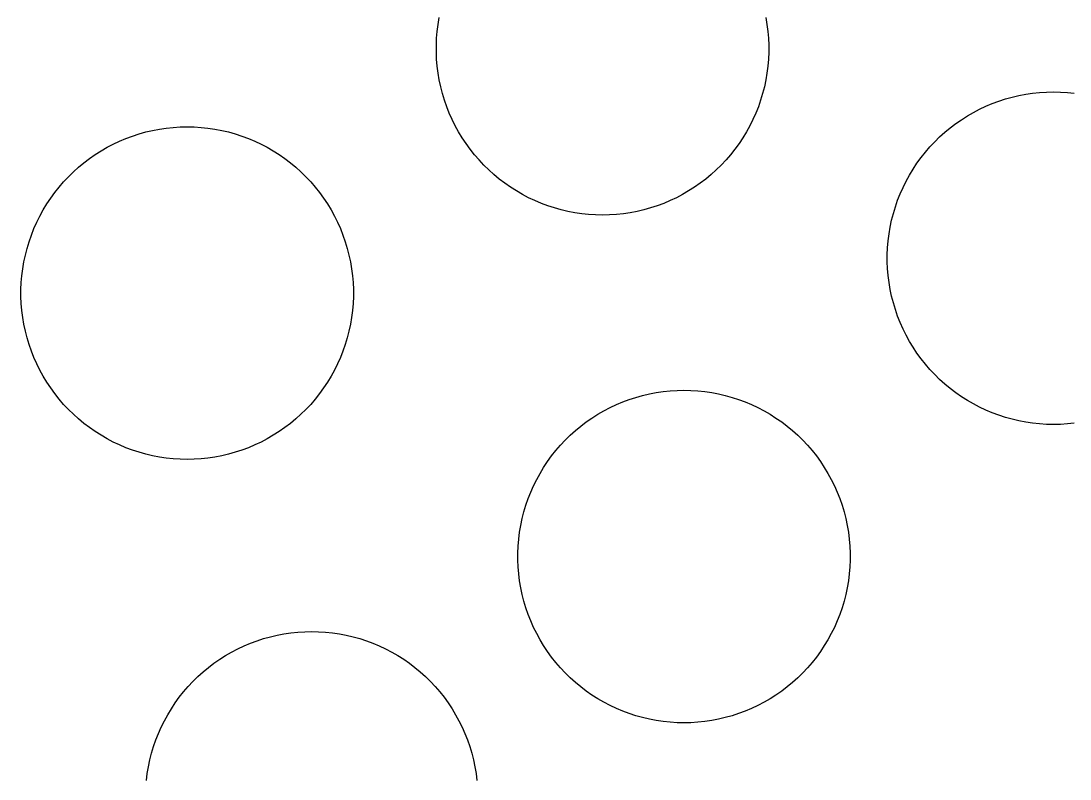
# Model space of a CAD drawing. Header units: metres. Extents: x -102 to 102, y -50 to 50.
# Drawn here: x -74.2 to -64.1, y -7.18 to 0.11 of the extents above; entities that cross this region are included whole.
import ezdxf

# ---------------------------------------------------------------- set-up
doc = ezdxf.new("R2010")
doc.units = ezdxf.units.M

msp = doc.modelspace()

# ---------------------------------------------------------------- linework, layer by layer
for p, q in [((-70.1821, 0.07645), (-70.1709, 0.14253)), ((-67.0276, 0.14253), (-67.0164, 0.07645)), ((-70.1961, -0.05681), (-70.1905, 0.00996)), ((-70.1905, 0.00996), (-70.1821, 0.07645)), ((-67.0164, 0.07645), (-67.008, 0.00996)), ((-67.008, 0.00996), (-67.0024, -0.05681)), ((-70.1989, -0.12376), (-70.1961, -0.05681)), ((-67.0024, -0.05681), (-66.9996, -0.12376)), ((-70.1989, -0.19078), (-70.1989, -0.12376)), ((-70.1961, -0.25774), (-70.1989, -0.19078)), ((-66.9996, -0.19078), (-67.0024, -0.25774)), ((-66.9996, -0.12376), (-66.9996, -0.19078)), ((-70.1905, -0.32451), (-70.1961, -0.25774)), ((-67.0024, -0.25774), (-67.008, -0.32451)), ((-70.1821, -0.39101), (-70.1905, -0.32451)), ((-70.1709, -0.45708), (-70.1821, -0.39101)), ((-67.0164, -0.39101), (-67.0276, -0.45708)), ((-67.008, -0.32451), (-67.0164, -0.39101)), ((-70.157, -0.52263), (-70.1709, -0.45708)), ((-67.0276, -0.45708), (-67.0415, -0.52263)), ((-70.1403, -0.58754), (-70.157, -0.52263)), ((-70.1209, -0.6517), (-70.1403, -0.58754)), ((-67.0582, -0.58754), (-67.0776, -0.6517)), ((-67.0415, -0.52263), (-67.0582, -0.58754)), ((-64.5916, -0.60757), (-64.5258, -0.59502)), ((-64.5258, -0.59502), (-64.4595, -0.58522)), ((-64.4595, -0.58522), (-64.3928, -0.57822)), ((-64.3928, -0.57822), (-64.326, -0.57402)), ((-64.326, -0.57402), (-64.259, -0.57262)), ((-64.259, -0.57262), (-64.192, -0.57402)), ((-64.192, -0.57402), (-64.1251, -0.57822)), ((-64.1251, -0.57822), (-64.0584, -0.58522)), ((-70.0989, -0.71498), (-70.1209, -0.6517)), ((-67.0776, -0.6517), (-67.0996, -0.71498)), ((-64.9097, -0.71094), (-64.848, -0.68497)), ((-64.848, -0.68497), (-64.7851, -0.66161)), ((-64.7851, -0.66161), (-64.7214, -0.6409)), ((-64.7214, -0.6409), (-64.6569, -0.62288)), ((-64.6569, -0.62288), (-64.5916, -0.60757)), ((-70.0742, -0.7773), (-70.0989, -0.71498)), ((-70.047, -0.83852), (-70.0742, -0.7773)), ((-67.1243, -0.7773), (-67.1515, -0.83852)), ((-67.0996, -0.71498), (-67.1243, -0.7773)), ((-65.1444, -0.83993), (-65.0878, -0.80403)), ((-65.0878, -0.80403), (-65.0298, -0.77052)), ((-65.0298, -0.77052), (-64.9704, -0.73947)), ((-64.9704, -0.73947), (-64.9097, -0.71094)), ((-72.6649, -0.90944), (-72.5979, -0.90804)), ((-72.5979, -0.90804), (-72.5309, -0.90944)), ((-70.0172, -0.89854), (-70.047, -0.83852)), ((-69.9849, -0.95727), (-70.0172, -0.89854)), ((-67.1813, -0.89854), (-67.2136, -0.95727)), ((-67.1515, -0.83852), (-67.1813, -0.89854)), ((-65.2528, -0.9187), (-65.1994, -0.87819)), ((-65.1994, -0.87819), (-65.1444, -0.83993)), ((-73.1869, -1.0204), (-73.1241, -0.99704)), ((-73.1241, -0.99704), (-73.0603, -0.97633)), ((-73.0603, -0.97633), (-72.9958, -0.95831)), ((-72.9958, -0.95831), (-72.9305, -0.94301)), ((-72.9305, -0.94301), (-72.8647, -0.93045)), ((-72.8647, -0.93045), (-72.7984, -0.92065)), ((-72.7984, -0.92065), (-72.7318, -0.91365)), ((-72.7318, -0.91365), (-72.6649, -0.90944)), ((-72.5309, -0.90944), (-72.464, -0.91365)), ((-72.464, -0.91365), (-72.3973, -0.92065)), ((-72.3973, -0.92065), (-72.331, -0.93045)), ((-72.331, -0.93045), (-72.2652, -0.94301)), ((-72.2652, -0.94301), (-72.2, -0.95831)), ((-72.2, -0.95831), (-72.1354, -0.97633)), ((-72.1354, -0.97633), (-72.0717, -0.99704)), ((-72.0717, -0.99704), (-72.0089, -1.0204)), ((-69.9502, -1.01459), (-69.9849, -0.95727)), ((-67.2136, -0.95727), (-67.2483, -1.01459)), ((-65.4021, -1.05315), (-65.3542, -1.00626)), ((-65.3542, -1.00626), (-65.3044, -0.96143)), ((-65.3044, -0.96143), (-65.2528, -0.9187)), ((-73.4267, -1.13947), (-73.3687, -1.10596)), ((-73.3687, -1.10596), (-73.3093, -1.07491)), ((-73.3093, -1.07491), (-73.2486, -1.04637)), ((-73.2486, -1.04637), (-73.1869, -1.0204)), ((-72.0089, -1.0204), (-71.9471, -1.04637)), ((-71.9471, -1.04637), (-71.8864, -1.07491)), ((-71.8864, -1.07491), (-71.8271, -1.10596)), ((-71.8271, -1.10596), (-71.769, -1.13947)), ((-69.9131, -1.0704), (-69.9502, -1.01459)), ((-69.8737, -1.12463), (-69.9131, -1.0704)), ((-67.2854, -1.0704), (-67.3248, -1.12463)), ((-67.2483, -1.01459), (-67.2854, -1.0704)), ((-65.4918, -1.15273), (-65.448, -1.10201)), ((-65.448, -1.10201), (-65.4021, -1.05315)), ((-73.5383, -1.21361), (-73.4833, -1.17537)), ((-73.4833, -1.17537), (-73.4267, -1.13947)), ((-71.769, -1.13947), (-71.7124, -1.17537)), ((-71.7124, -1.17537), (-71.6574, -1.21361)), ((-69.8321, -1.17715), (-69.8737, -1.12463)), ((-69.7883, -1.22787), (-69.8321, -1.17715)), ((-67.3664, -1.17715), (-67.4102, -1.22787)), ((-67.3248, -1.12463), (-67.3664, -1.17715)), ((-65.5728, -1.25948), (-65.5334, -1.20525)), ((-65.5334, -1.20525), (-65.4918, -1.15273)), ((-73.6931, -1.34169), (-73.6433, -1.29684)), ((-73.6433, -1.29684), (-73.5917, -1.25414)), ((-73.5917, -1.25414), (-73.5383, -1.21361)), ((-71.6574, -1.21361), (-71.604, -1.25414)), ((-71.604, -1.25414), (-71.5524, -1.29684)), ((-71.5524, -1.29684), (-71.5026, -1.34169)), ((-69.7424, -1.27673), (-69.7883, -1.22787)), ((-69.6945, -1.32362), (-69.7424, -1.27673)), ((-67.4561, -1.27673), (-67.504, -1.32362)), ((-67.4102, -1.22787), (-67.4561, -1.27673)), ((-65.6099, -1.31529), (-65.5728, -1.25948)), ((-73.7869, -1.43744), (-73.741, -1.38858)), ((-73.741, -1.38858), (-73.6931, -1.34169)), ((-71.5026, -1.34169), (-71.4547, -1.38858)), ((-71.4547, -1.38858), (-71.4088, -1.43744)), ((-69.6447, -1.36845), (-69.6945, -1.32362)), ((-69.5931, -1.41118), (-69.6447, -1.36845)), ((-69.5397, -1.45169), (-69.5931, -1.41118)), ((-67.6054, -1.41118), (-67.6588, -1.45169)), ((-67.5538, -1.36845), (-67.6054, -1.41118)), ((-67.504, -1.32362), (-67.5538, -1.36845)), ((-65.6769, -1.43134), (-65.6446, -1.3726)), ((-65.6446, -1.3726), (-65.6099, -1.31529)), ((-73.8723, -1.54068), (-73.8307, -1.48816)), ((-73.8307, -1.48816), (-73.7869, -1.43744)), ((-71.4088, -1.43744), (-71.365, -1.48816)), ((-71.365, -1.48816), (-71.3234, -1.54068)), ((-69.4847, -1.48994), (-69.5397, -1.45169)), ((-69.4281, -1.52585), (-69.4847, -1.48994)), ((-67.7138, -1.48994), (-67.7704, -1.52585)), ((-67.6588, -1.45169), (-67.7138, -1.48994)), ((-65.7339, -1.55258), (-65.7067, -1.49136)), ((-65.7067, -1.49136), (-65.6769, -1.43134)), ((-73.9488, -1.65073), (-73.9117, -1.59489)), ((-73.9117, -1.59489), (-73.8723, -1.54068)), ((-71.3234, -1.54068), (-71.284, -1.59489)), ((-71.284, -1.59489), (-71.2469, -1.65073)), ((-69.3701, -1.55936), (-69.4281, -1.52585)), ((-69.3107, -1.59041), (-69.3701, -1.55936)), ((-69.25, -1.61894), (-69.3107, -1.59041)), ((-67.8878, -1.59041), (-67.9485, -1.61894)), ((-67.8284, -1.55936), (-67.8878, -1.59041)), ((-67.7704, -1.52585), (-67.8284, -1.55936)), ((-65.7807, -1.67818), (-65.7586, -1.6149)), ((-65.7586, -1.6149), (-65.7339, -1.55258)), ((-74.0158, -1.76677), (-73.9835, -1.70804)), ((-73.9835, -1.70804), (-73.9488, -1.65073)), ((-71.2469, -1.65073), (-71.2122, -1.70804)), ((-71.2122, -1.70804), (-71.1799, -1.76677)), ((-69.1882, -1.64491), (-69.25, -1.61894)), ((-69.1254, -1.66827), (-69.1882, -1.64491)), ((-69.0617, -1.68898), (-69.1254, -1.66827)), ((-68.9971, -1.707), (-69.0617, -1.68898)), ((-68.9319, -1.72231), (-68.9971, -1.707)), ((-68.2013, -1.707), (-68.2666, -1.72231)), ((-68.1368, -1.68898), (-68.2013, -1.707)), ((-68.0731, -1.66827), (-68.1368, -1.68898)), ((-68.0103, -1.64491), (-68.0731, -1.66827)), ((-67.9485, -1.61894), (-68.0103, -1.64491)), ((-65.8, -1.74234), (-65.7807, -1.67818)), ((-74.0456, -1.8268), (-74.0158, -1.76677)), ((-71.1799, -1.76677), (-71.1501, -1.8268)), ((-68.8661, -1.73486), (-68.9319, -1.72231)), ((-68.7998, -1.74466), (-68.8661, -1.73486)), ((-68.7331, -1.75166), (-68.7998, -1.74466)), ((-68.6662, -1.75586), (-68.7331, -1.75166)), ((-68.5992, -1.75726), (-68.6662, -1.75586)), ((-68.5322, -1.75586), (-68.5992, -1.75726)), ((-68.4654, -1.75166), (-68.5322, -1.75586)), ((-68.3987, -1.74466), (-68.4654, -1.75166)), ((-68.3324, -1.73486), (-68.3987, -1.74466)), ((-68.2666, -1.72231), (-68.3324, -1.73486)), ((-65.8306, -1.8728), (-65.8167, -1.80725)), ((-65.8167, -1.80725), (-65.8, -1.74234)), ((-74.0975, -1.95033), (-74.0728, -1.88802)), ((-74.0728, -1.88802), (-74.0456, -1.8268)), ((-71.1501, -1.8268), (-71.1229, -1.88802)), ((-71.1229, -1.88802), (-71.0982, -1.95033)), ((-65.8418, -1.93887), (-65.8306, -1.8728)), ((-74.1389, -2.07777), (-74.1196, -2.01361)), ((-74.1196, -2.01361), (-74.0975, -1.95033)), ((-71.0982, -1.95033), (-71.0762, -2.01361)), ((-71.0762, -2.01361), (-71.0568, -2.07777)), ((-65.8558, -2.07214), (-65.8502, -2.00537)), ((-65.8502, -2.00537), (-65.8418, -1.93887)), ((-74.1556, -2.14268), (-74.1389, -2.07777)), ((-71.0568, -2.07777), (-71.0401, -2.14268)), ((-65.8586, -2.1391), (-65.8558, -2.07214)), ((-74.1807, -2.27431), (-74.1695, -2.20824)), ((-74.1695, -2.20824), (-74.1556, -2.14268)), ((-71.0401, -2.14268), (-71.0262, -2.20824)), ((-71.0262, -2.20824), (-71.015, -2.27431)), ((-65.8586, -2.20612), (-65.8586, -2.1391)), ((-65.8558, -2.27307), (-65.8586, -2.20612)), ((-74.1891, -2.34079), (-74.1807, -2.27431)), ((-71.015, -2.27431), (-71.0066, -2.34079)), ((-65.8502, -2.33986), (-65.8558, -2.27307)), ((-74.1975, -2.47453), (-74.1947, -2.40758)), ((-74.1947, -2.40758), (-74.1891, -2.34079)), ((-71.0066, -2.34079), (-71.001, -2.40758)), ((-71.001, -2.40758), (-70.9982, -2.47453)), ((-65.8418, -2.40634), (-65.8502, -2.33986)), ((-65.8306, -2.47243), (-65.8418, -2.40634)), ((-74.1975, -2.54155), (-74.1975, -2.47453)), ((-70.9982, -2.47453), (-70.9982, -2.54155)), ((-65.8167, -2.53798), (-65.8306, -2.47243)), ((-74.1947, -2.60851), (-74.1975, -2.54155)), ((-74.1891, -2.67529), (-74.1947, -2.60851)), ((-71.001, -2.60851), (-71.0066, -2.67529)), ((-70.9982, -2.54155), (-71.001, -2.60851)), ((-65.8, -2.60289), (-65.8167, -2.53798)), ((-65.7807, -2.66704), (-65.8, -2.60289)), ((-74.1807, -2.74178), (-74.1891, -2.67529)), ((-71.0066, -2.67529), (-71.015, -2.74178)), ((-65.7586, -2.73033), (-65.7807, -2.66704)), ((-74.1695, -2.80785), (-74.1807, -2.74178)), ((-74.1556, -2.8734), (-74.1695, -2.80785)), ((-71.0262, -2.80785), (-71.0401, -2.8734)), ((-71.015, -2.74178), (-71.0262, -2.80785)), ((-65.7339, -2.79263), (-65.7586, -2.73033)), ((-65.7067, -2.85385), (-65.7339, -2.79263)), ((-74.1389, -2.93831), (-74.1556, -2.8734)), ((-71.0401, -2.8734), (-71.0568, -2.93831)), ((-65.6769, -2.91388), (-65.7067, -2.85385)), ((-65.6446, -2.97261), (-65.6769, -2.91388)), ((-74.1196, -3.00247), (-74.1389, -2.93831)), ((-74.0975, -3.06575), (-74.1196, -3.00247)), ((-71.0762, -3.00247), (-71.0982, -3.06575)), ((-71.0568, -2.93831), (-71.0762, -3.00247)), ((-65.6099, -3.02994), (-65.6446, -2.97261)), ((-74.0728, -3.12807), (-74.0975, -3.06575)), ((-74.0456, -3.18929), (-74.0728, -3.12807)), ((-71.1229, -3.12807), (-71.1501, -3.18929)), ((-71.0982, -3.06575), (-71.1229, -3.12807)), ((-65.5728, -3.08575), (-65.6099, -3.02994)), ((-65.5334, -3.13997), (-65.5728, -3.08575)), ((-74.0158, -3.24931), (-74.0456, -3.18929)), ((-71.1501, -3.18929), (-71.1799, -3.24931)), ((-65.4918, -3.19249), (-65.5334, -3.13997)), ((-65.448, -3.24323), (-65.4918, -3.19249)), ((-73.9835, -3.30804), (-74.0158, -3.24931)), ((-73.9488, -3.36537), (-73.9835, -3.30804)), ((-71.2122, -3.30804), (-71.2469, -3.36537)), ((-71.1799, -3.24931), (-71.2122, -3.30804)), ((-65.4021, -3.29207), (-65.448, -3.24323)), ((-65.3542, -3.33896), (-65.4021, -3.29207)), ((-73.9117, -3.42119), (-73.9488, -3.36537)), ((-73.8723, -3.4754), (-73.9117, -3.42119)), ((-71.284, -3.42119), (-71.3234, -3.4754)), ((-71.2469, -3.36537), (-71.284, -3.42119)), ((-65.3044, -3.3838), (-65.3542, -3.33896)), ((-65.2528, -3.42651), (-65.3044, -3.3838)), ((-65.1994, -3.46704), (-65.2528, -3.42651)), ((-73.8307, -3.52792), (-73.8723, -3.4754)), ((-73.7869, -3.57864), (-73.8307, -3.52792)), ((-71.365, -3.52792), (-71.4088, -3.57864)), ((-71.3234, -3.4754), (-71.365, -3.52792)), ((-68.4044, -3.55536), (-68.3416, -3.532)), ((-68.3416, -3.532), (-68.2779, -3.51129)), ((-68.2779, -3.51129), (-68.2133, -3.49327)), ((-68.2133, -3.49327), (-68.1481, -3.47797)), ((-68.1481, -3.47797), (-68.0823, -3.46541)), ((-68.0823, -3.46541), (-68.016, -3.45561)), ((-68.016, -3.45561), (-67.9493, -3.44861)), ((-67.9493, -3.44861), (-67.8824, -3.4444)), ((-67.8824, -3.4444), (-67.8154, -3.44299)), ((-67.8154, -3.44299), (-67.7484, -3.4444)), ((-67.7484, -3.4444), (-67.6815, -3.44861)), ((-67.6815, -3.44861), (-67.6149, -3.45561)), ((-67.6149, -3.45561), (-67.5486, -3.46541)), ((-67.5486, -3.46541), (-67.4828, -3.47797)), ((-67.4828, -3.47797), (-67.4175, -3.49327)), ((-67.4175, -3.49327), (-67.353, -3.51129)), ((-67.353, -3.51129), (-67.2892, -3.532)), ((-67.2892, -3.532), (-67.2264, -3.55536)), ((-65.1444, -3.50528), (-65.1994, -3.46704)), ((-65.0878, -3.5412), (-65.1444, -3.50528)), ((-73.741, -3.6275), (-73.7869, -3.57864)), ((-73.6931, -3.67439), (-73.741, -3.6275)), ((-71.4547, -3.6275), (-71.5026, -3.67439)), ((-71.4088, -3.57864), (-71.4547, -3.6275)), ((-68.5862, -3.64091), (-68.5268, -3.60986)), ((-68.5268, -3.60986), (-68.4662, -3.58133)), ((-68.4662, -3.58133), (-68.4044, -3.55536)), ((-67.2264, -3.55536), (-67.1647, -3.58133)), ((-67.1647, -3.58133), (-67.104, -3.60986)), ((-67.104, -3.60986), (-67.0446, -3.64091)), ((-65.0298, -3.57471), (-65.0878, -3.5412)), ((-64.9704, -3.60574), (-65.0298, -3.57471)), ((-64.9097, -3.63428), (-64.9704, -3.60574)), ((-64.848, -3.66025), (-64.9097, -3.63428)), ((-73.6433, -3.71924), (-73.6931, -3.67439)), ((-73.5917, -3.76195), (-73.6433, -3.71924)), ((-71.5524, -3.71924), (-71.604, -3.76195)), ((-71.5026, -3.67439), (-71.5524, -3.71924)), ((-68.7559, -3.74857), (-68.7009, -3.71033)), ((-68.7009, -3.71033), (-68.6443, -3.67441)), ((-68.6443, -3.67441), (-68.5862, -3.64091)), ((-67.0446, -3.64091), (-66.9866, -3.67441)), ((-66.9866, -3.67441), (-66.93, -3.71033)), ((-66.93, -3.71033), (-66.875, -3.74857)), ((-64.7851, -3.68361), (-64.848, -3.66025)), ((-64.7214, -3.70432), (-64.7851, -3.68361)), ((-64.6569, -3.72235), (-64.7214, -3.70432)), ((-64.5916, -3.73764), (-64.6569, -3.72235)), ((-73.5383, -3.80247), (-73.5917, -3.76195)), ((-73.4833, -3.84071), (-73.5383, -3.80247)), ((-71.6574, -3.80247), (-71.7124, -3.84071)), ((-71.604, -3.76195), (-71.6574, -3.80247)), ((-68.9107, -3.87665), (-68.8609, -3.8318)), ((-68.8609, -3.8318), (-68.8093, -3.78909)), ((-68.8093, -3.78909), (-68.7559, -3.74857)), ((-66.875, -3.74857), (-66.8216, -3.78909)), ((-66.8216, -3.78909), (-66.77, -3.8318)), ((-66.77, -3.8318), (-66.7202, -3.87665)), ((-64.5258, -3.7502), (-64.5916, -3.73764)), ((-64.4595, -3.75999), (-64.5258, -3.7502)), ((-64.3928, -3.767), (-64.4595, -3.75999)), ((-64.326, -3.77121), (-64.3928, -3.767)), ((-64.259, -3.77261), (-64.326, -3.77121)), ((-64.192, -3.77121), (-64.259, -3.77261)), ((-64.1251, -3.767), (-64.192, -3.77121)), ((-64.0584, -3.75999), (-64.1251, -3.767)), ((-73.4267, -3.87662), (-73.4833, -3.84071)), ((-73.3687, -3.91013), (-73.4267, -3.87662)), ((-73.3093, -3.94118), (-73.3687, -3.91013)), ((-71.8271, -3.91013), (-71.8864, -3.94118)), ((-71.769, -3.87662), (-71.8271, -3.91013)), ((-71.7124, -3.84071), (-71.769, -3.87662)), ((-69.0045, -3.97238), (-68.9586, -3.92354)), ((-68.9586, -3.92354), (-68.9107, -3.87665)), ((-66.7202, -3.87665), (-66.6723, -3.92354)), ((-66.6723, -3.92354), (-66.6264, -3.97238)), ((-73.2486, -3.96971), (-73.3093, -3.94118)), ((-73.1869, -3.99568), (-73.2486, -3.96971)), ((-73.1241, -4.01904), (-73.1869, -3.99568)), ((-73.0603, -4.03975), (-73.1241, -4.01904)), ((-72.0717, -4.01904), (-72.1354, -4.03975)), ((-72.0089, -3.99568), (-72.0717, -4.01904)), ((-71.9471, -3.96971), (-72.0089, -3.99568)), ((-71.8864, -3.94118), (-71.9471, -3.96971)), ((-69.0899, -4.07564), (-69.0482, -4.02312)), ((-69.0482, -4.02312), (-69.0045, -3.97238)), ((-66.6264, -3.97238), (-66.5826, -4.02312)), ((-66.5826, -4.02312), (-66.541, -4.07564)), ((-72.9958, -4.05777), (-73.0603, -4.03975)), ((-72.9305, -4.07307), (-72.9958, -4.05777)), ((-72.8647, -4.08563), (-72.9305, -4.07307)), ((-72.7984, -4.09543), (-72.8647, -4.08563)), ((-72.7318, -4.10243), (-72.7984, -4.09543)), ((-72.6649, -4.10664), (-72.7318, -4.10243)), ((-72.5979, -4.10805), (-72.6649, -4.10664)), ((-72.5309, -4.10664), (-72.5979, -4.10805)), ((-72.464, -4.10243), (-72.5309, -4.10664)), ((-72.3973, -4.09543), (-72.464, -4.10243)), ((-72.331, -4.08563), (-72.3973, -4.09543)), ((-72.2652, -4.07307), (-72.331, -4.08563)), ((-72.2, -4.05777), (-72.2652, -4.07307)), ((-72.1354, -4.03975), (-72.2, -4.05777)), ((-69.1664, -4.18567), (-69.1293, -4.12985)), ((-69.1293, -4.12985), (-69.0899, -4.07564)), ((-66.541, -4.07564), (-66.5016, -4.12985)), ((-66.5016, -4.12985), (-66.4645, -4.18567)), ((-69.2011, -4.243), (-69.1664, -4.18567)), ((-66.4645, -4.18567), (-66.4298, -4.243)), ((-69.2632, -4.36176), (-69.2334, -4.30173)), ((-69.2334, -4.30173), (-69.2011, -4.243)), ((-66.4298, -4.243), (-66.3975, -4.30173)), ((-66.3975, -4.30173), (-66.3677, -4.36176)), ((-69.3151, -4.48528), (-69.2904, -4.42297)), ((-69.2904, -4.42297), (-69.2632, -4.36176)), ((-66.3677, -4.36176), (-66.3405, -4.42297)), ((-66.3405, -4.42297), (-66.3158, -4.48528)), ((-69.3371, -4.54857), (-69.3151, -4.48528)), ((-66.3158, -4.48528), (-66.2937, -4.54857)), ((-69.3732, -4.67764), (-69.3565, -4.61273)), ((-69.3565, -4.61273), (-69.3371, -4.54857)), ((-66.2937, -4.54857), (-66.2744, -4.61273)), ((-66.2744, -4.61273), (-66.2577, -4.67764)), ((-69.3983, -4.80927), (-69.3871, -4.74319)), ((-69.3871, -4.74319), (-69.3732, -4.67764)), ((-66.2577, -4.67764), (-66.2438, -4.74319)), ((-66.2438, -4.74319), (-66.2326, -4.80927)), ((-69.4067, -4.87575), (-69.3983, -4.80927)), ((-66.2326, -4.80927), (-66.2242, -4.87575)), ((-69.4151, -5.00949), (-69.4123, -4.94254)), ((-69.4123, -4.94254), (-69.4067, -4.87575)), ((-66.2242, -4.87575), (-66.2186, -4.94254)), ((-66.2186, -4.94254), (-66.2158, -5.00949)), ((-69.4151, -5.07651), (-69.4151, -5.00949)), ((-66.2158, -5.00949), (-66.2158, -5.07651)), ((-69.4123, -5.14346), (-69.4151, -5.07651)), ((-69.4067, -5.21025), (-69.4123, -5.14346)), ((-66.2186, -5.14346), (-66.2242, -5.21025)), ((-66.2158, -5.07651), (-66.2186, -5.14346)), ((-69.3983, -5.27673), (-69.4067, -5.21025)), ((-66.2242, -5.21025), (-66.2326, -5.27673)), ((-69.3871, -5.3428), (-69.3983, -5.27673)), ((-69.3732, -5.40836), (-69.3871, -5.3428)), ((-66.2438, -5.3428), (-66.2577, -5.40836)), ((-66.2326, -5.27673), (-66.2438, -5.3428)), ((-69.3565, -5.47327), (-69.3732, -5.40836)), ((-66.2577, -5.40836), (-66.2744, -5.47327)), ((-69.3371, -5.53743), (-69.3565, -5.47327)), ((-69.3151, -5.60071), (-69.3371, -5.53743)), ((-66.2937, -5.53743), (-66.3158, -5.60071)), ((-66.2744, -5.47327), (-66.2937, -5.53743)), ((-69.2904, -5.66302), (-69.3151, -5.60071)), ((-66.3158, -5.60071), (-66.3405, -5.66302)), ((-69.2632, -5.72424), (-69.2904, -5.66302)), ((-69.2334, -5.78427), (-69.2632, -5.72424)), ((-66.3677, -5.72424), (-66.3975, -5.78427)), ((-66.3405, -5.66302), (-66.3677, -5.72424)), ((-71.9881, -5.87691), (-71.9253, -5.85355)), ((-71.9253, -5.85355), (-71.8616, -5.83284)), ((-71.8616, -5.83284), (-71.797, -5.81482)), ((-71.797, -5.81482), (-71.7318, -5.79951)), ((-71.7318, -5.79951), (-71.6659, -5.78696)), ((-71.6659, -5.78696), (-71.5996, -5.77718)), ((-71.5996, -5.77718), (-71.533, -5.77017)), ((-71.533, -5.77017), (-71.4661, -5.76596)), ((-71.4661, -5.76596), (-71.3991, -5.76456)), ((-71.3991, -5.76456), (-71.3321, -5.76596)), ((-71.3321, -5.76596), (-71.2652, -5.77017)), ((-71.2652, -5.77017), (-71.1986, -5.77718)), ((-71.1986, -5.77718), (-71.1323, -5.78696)), ((-71.1323, -5.78696), (-71.0665, -5.79951)), ((-71.0665, -5.79951), (-71.0012, -5.81482)), ((-71.0012, -5.81482), (-70.9367, -5.83284)), ((-70.9367, -5.83284), (-70.8729, -5.85355)), ((-70.8729, -5.85355), (-70.8101, -5.87691)), ((-69.2011, -5.843), (-69.2334, -5.78427)), ((-69.1664, -5.90031), (-69.2011, -5.843)), ((-66.4298, -5.843), (-66.4645, -5.90031)), ((-66.3975, -5.78427), (-66.4298, -5.843)), ((-72.1699, -5.96246), (-72.1105, -5.93141)), ((-72.1105, -5.93141), (-72.0499, -5.90288)), ((-72.0499, -5.90288), (-71.9881, -5.87691)), ((-70.8101, -5.87691), (-70.7483, -5.90288)), ((-70.7483, -5.90288), (-70.6877, -5.93141)), ((-70.6877, -5.93141), (-70.6283, -5.96246)), ((-69.1293, -5.95615), (-69.1664, -5.90031)), ((-69.0899, -6.01036), (-69.1293, -5.95615)), ((-66.5016, -5.95615), (-66.541, -6.01036)), ((-66.4645, -5.90031), (-66.5016, -5.95615)), ((-72.3396, -6.07013), (-72.2845, -6.03188)), ((-72.2845, -6.03188), (-72.228, -5.99597)), ((-72.228, -5.99597), (-72.1699, -5.96246)), ((-70.6283, -5.96246), (-70.5703, -5.99597)), ((-70.5703, -5.99597), (-70.5137, -6.03188)), ((-70.5137, -6.03188), (-70.4586, -6.07013)), ((-69.0482, -6.06288), (-69.0899, -6.01036)), ((-66.541, -6.01036), (-66.5826, -6.06288)), ((-72.4944, -6.19821), (-72.4446, -6.15337)), ((-72.4446, -6.15337), (-72.3929, -6.11064)), ((-72.3929, -6.11064), (-72.3396, -6.07013)), ((-70.4586, -6.07013), (-70.4053, -6.11064)), ((-70.4053, -6.11064), (-70.3536, -6.15337)), ((-70.3536, -6.15337), (-70.3038, -6.19821)), ((-69.0045, -6.1136), (-69.0482, -6.06288)), ((-68.9586, -6.16246), (-69.0045, -6.1136)), ((-66.6264, -6.1136), (-66.6723, -6.16246)), ((-66.5826, -6.06288), (-66.6264, -6.1136)), ((-72.5881, -6.29395), (-72.5423, -6.24509)), ((-72.5423, -6.24509), (-72.4944, -6.19821)), ((-70.3038, -6.19821), (-70.256, -6.24509)), ((-70.256, -6.24509), (-70.2101, -6.29395)), ((-68.9107, -6.20935), (-68.9586, -6.16246)), ((-68.8609, -6.2542), (-68.9107, -6.20935)), ((-68.8093, -6.29691), (-68.8609, -6.2542)), ((-66.77, -6.2542), (-66.8216, -6.29691)), ((-66.7202, -6.20935), (-66.77, -6.2542)), ((-66.6723, -6.16246), (-66.7202, -6.20935)), ((-72.6736, -6.3972), (-72.6319, -6.34468)), ((-72.6319, -6.34468), (-72.5881, -6.29395)), ((-70.2101, -6.29395), (-70.1663, -6.34468)), ((-70.1663, -6.34468), (-70.1247, -6.3972)), ((-68.7559, -6.33742), (-68.8093, -6.29691)), ((-68.7009, -6.37567), (-68.7559, -6.33742)), ((-66.875, -6.33742), (-66.93, -6.37567)), ((-66.8216, -6.29691), (-66.875, -6.33742)), ((-72.75, -6.50723), (-72.713, -6.45142)), ((-72.713, -6.45142), (-72.6736, -6.3972)), ((-70.1247, -6.3972), (-70.0853, -6.45142)), ((-70.0853, -6.45142), (-70.0482, -6.50723)), ((-68.6443, -6.41158), (-68.7009, -6.37567)), ((-68.5862, -6.44508), (-68.6443, -6.41158)), ((-68.5268, -6.47614), (-68.5862, -6.44508)), ((-67.0446, -6.44508), (-67.104, -6.47614)), ((-66.9866, -6.41158), (-67.0446, -6.44508)), ((-66.93, -6.37567), (-66.9866, -6.41158)), ((-72.7847, -6.56456), (-72.75, -6.50723)), ((-70.0482, -6.50723), (-70.0135, -6.56456)), ((-68.4662, -6.50467), (-68.5268, -6.47614)), ((-68.4044, -6.53064), (-68.4662, -6.50467)), ((-68.3416, -6.554), (-68.4044, -6.53064)), ((-68.2779, -6.57471), (-68.3416, -6.554)), ((-67.2892, -6.554), (-67.353, -6.57471)), ((-67.2264, -6.53064), (-67.2892, -6.554)), ((-67.1647, -6.50467), (-67.2264, -6.53064)), ((-67.104, -6.47614), (-67.1647, -6.50467)), ((-72.8468, -6.6833), (-72.817, -6.62328)), ((-72.817, -6.62328), (-72.7847, -6.56456)), ((-70.0135, -6.56456), (-69.9812, -6.62328)), ((-69.9812, -6.62328), (-69.9514, -6.6833)), ((-68.2133, -6.59273), (-68.2779, -6.57471)), ((-68.1481, -6.60803), (-68.2133, -6.59273)), ((-68.0823, -6.62059), (-68.1481, -6.60803)), ((-68.016, -6.63039), (-68.0823, -6.62059)), ((-67.9493, -6.63739), (-68.016, -6.63039)), ((-67.8824, -6.6416), (-67.9493, -6.63739)), ((-67.8154, -6.64301), (-67.8824, -6.6416)), ((-67.7484, -6.6416), (-67.8154, -6.64301)), ((-67.6815, -6.63739), (-67.7484, -6.6416)), ((-67.6149, -6.63039), (-67.6815, -6.63739)), ((-67.5486, -6.62059), (-67.6149, -6.63039)), ((-67.4828, -6.60803), (-67.5486, -6.62059)), ((-67.4175, -6.59273), (-67.4828, -6.60803)), ((-67.353, -6.57471), (-67.4175, -6.59273)), ((-72.8988, -6.80684), (-72.8741, -6.74454)), ((-72.8741, -6.74454), (-72.8468, -6.6833)), ((-69.9514, -6.6833), (-69.9241, -6.74454)), ((-69.9241, -6.74454), (-69.8995, -6.80684)), ((-72.9208, -6.87013), (-72.8988, -6.80684)), ((-69.8995, -6.80684), (-69.8774, -6.87013)), ((-72.9568, -6.99919), (-72.9402, -6.93428)), ((-72.9402, -6.93428), (-72.9208, -6.87013)), ((-69.8774, -6.87013), (-69.858, -6.93428)), ((-69.858, -6.93428), (-69.8414, -6.99919)), ((-72.9819, -7.13083), (-72.9708, -7.06474)), ((-72.9708, -7.06474), (-72.9568, -6.99919)), ((-69.8414, -6.99919), (-69.8275, -7.06474)), ((-69.8275, -7.06474), (-69.8163, -7.13083)), ((-72.9903, -7.19731), (-72.9819, -7.13083)), ((-69.8163, -7.13083), (-69.8079, -7.19731))]:
    msp.add_line(p, q)

doc.saveas('drawing.dxf')
